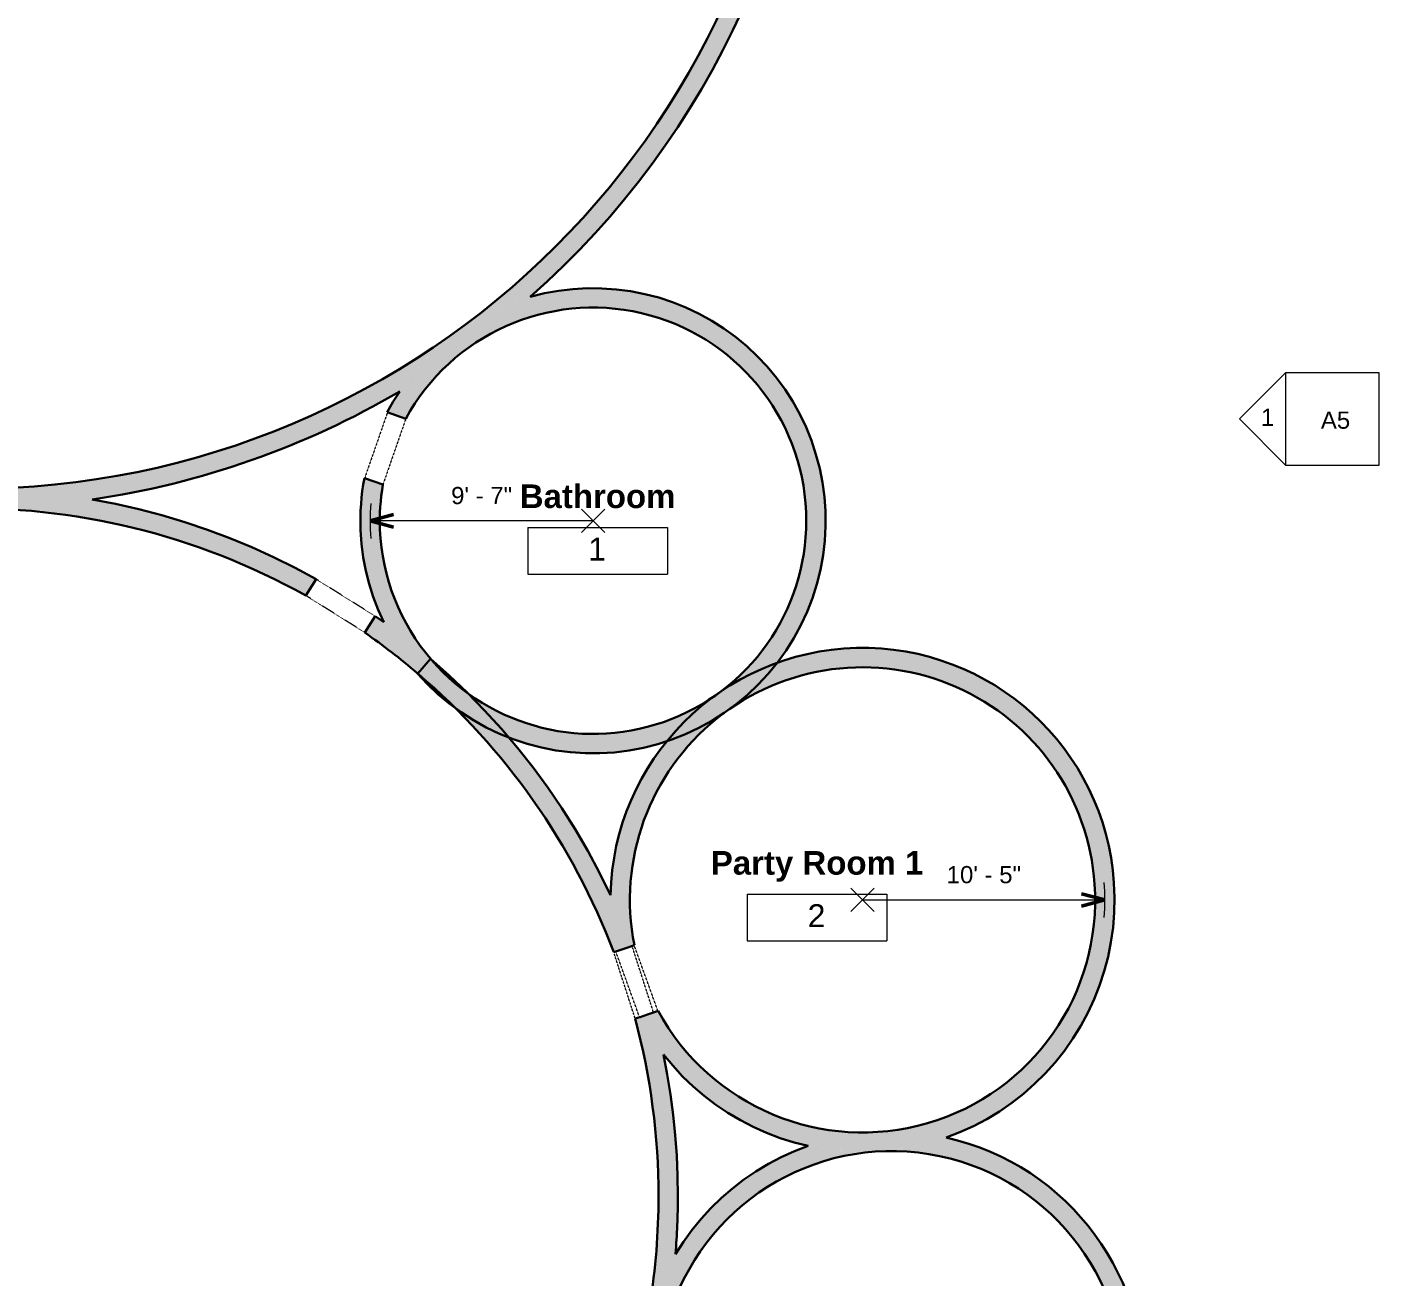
# Model space of a CAD drawing. Header units: inches. Extents: x -870 to 733, y -1250 to 961.
# Drawn here: x 35 to 733, y -441 to 204 of the extents above; entities that cross this region are included whole.
import ezdxf

# ---------------------------------------------------------------- set-up
doc = ezdxf.new("R2010")
doc.units = ezdxf.units.IN
doc.header["$MEASUREMENT"] = 0
doc.linetypes.add('Overhead', pattern=[0.15625, 0.09375, -0.0625])
for name, color, linetype, lineweight in [('A-ANNO-DIMS', 211, 'Continuous', 9), ('A-ANNO-DIMS-96', 211, 'Continuous', 9), ('A-AREA-IDEN', 2, 'Continuous', 9), ('A-GENM', 13, 'Continuous', 9), ('A-WALL', 113, 'Continuous', 13), ('A-WALL-PATT', 111, 'Continuous', 13), ('G-ANNO-SYMB', 111, 'Continuous', 9)]:
    doc.layers.add(name, color=color, linetype=linetype, lineweight=lineweight)
doc.styles.add('Arial', font='arial.ttf', dxfattribs={"height": 8.851796})
doc.styles.add('Arial_1', font='arial.ttf', dxfattribs={"height": 11.802395})
doc.styles.add('Arial_B', font='arialbd.ttf', dxfattribs={"height": 12.177074})
doc.dimstyles.new('Arrow_-_3_32__Arial', dxfattribs={"dimscale": 12, "dimtxt": 9, "dimasz": 1, "dimexe": 0.75, "dimexo": 0, "dimgap": 0.5, "dimtad": 1, "dimjust": 3, "dimdec": 5, "dimrnd": 0.03125, "dimzin": 1, "dimdsep": 46, "dimlunit": 4, "dimtxsty": 'Arial', "dimblk1": 'OPEN30', "dimblk2": 'OPEN30', "dimsah": 1, "dimcen": 0.09, "dimazin": 0, "dimtfac": 1, "dimtdec": 4, "dimtix": 1, "dimtmove": 0, "dimatfit": 2, "dimfxl": 1, "dimtvp": 1, "dimtfill": 1, "dimfrac": 2, "dimtolj": 1, "dimtzin": 0, "dimarcsym": 2})

# ---------------------------------------------------------------- blocks, each defined once
blk = doc.blocks.new('Opening-Cased - 36_ x 84_-254266-Level 1')
at = {"layer": 'A-GENM', "linetype": 'Overhead'}
for p, q in [((-18.32, 5), (17.68, 5)), ((-18.32, -5), (17.68, -5))]:
    blk.add_line(p, q, dxfattribs=at)
blk = doc.blocks.new('Elevation - Detail Number-164347-Level 1')
at = {"layer": 'G-ANNO-SYMB'}
for p, q in [((-0.25, -0.25), (-0.25, 0.25)), ((-0.25, 0.25), (0.25, 0.25)), ((0.25, 0.25), (0.25, -0.25)), ((0.25, -0.25), (-0.25, -0.25))]:
    blk.add_line(p, q, dxfattribs=at)
blk = doc.blocks.new('Elevation - Detail Number-164074-Level 1')
at = {"layer": 'G-ANNO-SYMB'}
for p, q in [((0, 0.25), (-0.25, 0)), ((0.25, 0), (0, 0.25)), ((-0.25, 0), (0.25, 0))]:
    blk.add_line(p, q, dxfattribs=at)
blk = doc.blocks.new('Room Tag - Room Tag-60376-Level 1')
at = {"layer": 'A-AREA-IDEN'}
for p, q in [((-0.375, -0.0625), (-0.375, -0.3125)), ((-0.375, -0.0625), (0.375, -0.0625)), ((0.375, -0.0625), (0.375, -0.3125)), ((-0.375, -0.3125), (0.375, -0.3125))]:
    blk.add_line(p, q, dxfattribs=at)
blk = doc.blocks.new('DIMBLOCK2-Level 1')
at = {"layer": 'A-ANNO-DIMS-96', "lineweight": 50}
for q in [(224.16, -47.36), (224.17, -53.79)]:
    blk.add_line((212.16, -50.59), q, dxfattribs=at)
at = {"layer": 'A-ANNO-DIMS-96'}
for p, q in [((321.16, -44.51), (333.17, -56.5)), ((321.17, -56.51), (333.16, -44.5)), ((327.16, -50.5), (212.16, -50.59))]:
    blk.add_line(p, q, dxfattribs=at)
blk.add_arc((327.16, -50.5), 115, 175.55645, 184.52449, dxfattribs=at)
at = {"layer": 'A-ANNO-DIMS-96', "color": 0, "insert": (253.94, -33.07), "char_height": 8.852, "width": 37.7169, "attachment_point": 1, "rotation": 0.04047, "line_spacing_factor": 0.938532, "style": 'Arial', "bg_fill": 3, "box_fill_scale": 1.25, "bg_fill_color": 0, "bg_fill_transparency": 0}
blk.add_mtext('9\' - 7"', dxfattribs=at)
blk = doc.blocks.new('_Open30')
at = {"color": 0, "linetype": 'ByBlock', "lineweight": -2}
for p, q in [((-1, 0.268), (0, 0)), ((0, 0), (-1, -0.268)), ((0, 0), (-1, 0))]:
    blk.add_line(p, q, dxfattribs=at)
blk = doc.blocks.new('DIMBLOCK3-Level 1')
at = {"layer": 'A-ANNO-DIMS-96'}
for p, q in [((472.19, -240.11), (460.18, -252.1)), ((472.18, -252.11), (460.19, -240.1)), ((466.18, -246.1), (591.18, -246.15))]:
    blk.add_line(p, q, dxfattribs=at)
at = {"layer": 'A-ANNO-DIMS-96', "lineweight": 50}
for q in [(579.19, -242.93), (579.18, -249.36)]:
    blk.add_line((591.18, -246.15), q, dxfattribs=at)
at = {"layer": 'A-ANNO-DIMS-96'}
blk.add_arc((466.18, -246.1), 125, 355.85198, 4.10257, dxfattribs=at)
at = {"layer": 'A-ANNO-DIMS-96', "color": 0, "insert": (509.58, -228.64), "char_height": 8.852, "width": 45.8585, "attachment_point": 1, "rotation": 359.97727, "line_spacing_factor": 0.938532, "style": 'Arial', "bg_fill": 3, "box_fill_scale": 1.25, "bg_fill_color": 0, "bg_fill_transparency": 0}
blk.add_mtext('10\' - 5"', dxfattribs=at)

msp = doc.modelspace()

# ---------------------------------------------------------------- hatches: boundary and pattern name
at = {"layer": 'A-WALL-PATT'}
for points in [[(68.795737, -39.49998), (82.716368, -37.24643), (96.557039, -34.544896), (110.303337, -31.398193), (123.940948, -27.809598), (137.45567, -23.782846), (150.833431, -19.322132), (164.060299, -14.432099), (177.122501, -9.117842), (191.045031, -2.881998), (202.698684, 2.760778), (215.186031, 9.312771), (227.455474, 16.264263), (231.954295, 22.536427), (236.847045, 28.506387), (242.113482, 34.149443), (247.731814, 39.442247), (253.678797, 44.3629), (259.929826, 48.891043), (266.459036, 53.007941), (273.239414, 56.69656), (280.242905, 59.94164), (287.440534, 62.729753), (294.80252, 65.049363), (305.349081, 74.650664), (315.576708, 84.591012), (325.474509, 94.859821), (335.031941, 105.446153), (344.238822, 116.33873), (353.085346, 127.525951), (361.56209, 138.995899), (369.703507, 150.804021), (377.370525, 162.734819), (384.685377, 174.978505), (391.596789, 187.454373), (398.097401, 200.149134), (404.180286, 213.049266), (409.838967, 226.141028), (415.067415, 239.410475), (419.860061, 252.843474), (424.211801, 266.425714), (428.117999, 280.14273), (431.574494, 293.97991), (434.577605, 307.922515), (437.124132, 321.955693), (439.211364, 336.064498), (440.837076, 350.2339), (441.999538, 364.448807), (442.69751, 378.694078), (442.930251, 392.954539), (432.930251, 392.954539), (432.681319, 378.376285), (431.934815, 363.81503), (430.691609, 349.28775), (428.95315, 334.811383), (426.721465, 320.402809), (423.999157, 306.078826), (420.789399, 291.856137), (417.095933, 277.751324), (412.923067, 263.780833), (408.275666, 249.960953), (403.159148, 236.307797), (397.579479, 222.837284), (391.543164, 209.56512), (385.057242, 196.50678), (378.129275, 183.677489), (370.76734, 171.092206), (362.980022, 158.765604), (354.7764, 146.712056), (346.166039, 134.945616), (337.158978, 123.480003), (327.765719, 112.328585), (317.997215, 101.504365), (307.864854, 91.019962), (297.380451, 80.887601), (286.556231, 71.119097), (275.404813, 61.725838), (263.939199, 52.718777), (252.172759, 44.108416), (240.119212, 35.904794), (227.79261, 28.117476), (215.207327, 20.755541), (202.378036, 13.827574), (189.319696, 7.341652), (176.047532, 1.305337), (162.577019, -4.274332), (148.923863, -9.39085), (135.103982, -14.038251), (121.133491, -18.211117), (107.028679, -21.904583), (92.805989, -25.114341), (78.482007, -27.836649), (64.073433, -30.068334), (49.597066, -31.806793), (35.069786, -33.049999), (20.50853, -33.796503), (5.930277, -34.045435), (18.563853, -34.26414), (31.182288, -34.919995), (43.770462, -36.012213), (56.313289, -37.539484)], [(330.694696, -170.452533), (338.273467, -169.989174), (345.807763, -169.047441), (353.267418, -167.631105), (360.622568, -165.745834), (367.843764, -163.399179), (374.902097, -160.600533), (381.769305, -157.361102), (388.417897, -153.693855), (394.821253, -149.613474), (400.953736, -145.136296), (406.790794, -140.280246), (412.309058, -135.064766), (417.486434, -129.510736), (422.463862, -123.415723), (426.737058, -117.47724), (430.77327, -111.045952), (434.39467, -104.372278), (437.58676, -97.482936), (440.336759, -90.405508), (442.633658, -83.168332), (444.46826, -75.80038), (445.833221, -68.331153), (446.723076, -60.790555), (447.134261, -53.208774), (447.065131, -45.616166), (437.073432, -46.023524), (437.127429, -53.369145), (436.691037, -60.70199), (435.766203, -67.989358), (434.357051, -75.19875), (432.469865, -82.298017), (430.113061, -89.255497), (427.29715, -96.040163), (424.034689, -102.621758), (420.340228, -108.970932), (416.230242, -115.05937), (411.72306, -120.859918), (406.838783, -126.346711), (401.599192, -131.495277), (396.027654, -136.282658), (390.149015, -140.687504), (383.989493, -144.690169), (377.576555, -148.272805), (370.938801, -151.419434), (364.105833, -154.116024), (357.108122, -156.350549), (349.976876, -158.113043), (342.743898, -159.395647), (335.441442, -160.19264), (328.102076, -160.50047), (320.75853, -160.317762), (313.443553, -159.645332), (306.189767, -158.486178), (299.02952, -156.84547), (291.994745, -154.730524), (285.116814, -152.150773), (278.4264, -149.117721), (271.953338, -145.644894), (265.726497, -141.747779), (259.773645, -137.443757), (254.12133, -132.752021), (248.794759, -127.693494), (243.817685, -122.290736), (236.240681, -128.816761), (236.493175, -129.108934), (241.645491, -134.685569), (247.140524, -139.92552), (252.955946, -144.807461), (259.068473, -149.311846), (265.453633, -153.420641), (272.085862, -157.117397), (278.938608, -160.387312), (285.984434, -163.217296), (293.195131, -165.596018), (300.541831, -167.513954), (307.995119, -168.963426), (315.525155, -169.93863), (323.101792, -170.435662)], [(236.240681, -128.816761), (243.817685, -122.290736), (239.196842, -116.547248), (234.971053, -110.507169), (231.159297, -104.197623), (227.778691, -97.646947), (224.844417, -90.884559), (222.369654, -83.940828), (220.365514, -76.846938), (218.840999, -69.634747), (217.802954, -62.336643), (217.256042, -54.985403), (207.264343, -55.392761), (207.75652, -62.407311), (208.658717, -69.380989), (209.967835, -76.28985), (211.679379, -83.11017), (213.787472, -89.818529), (216.284875, -96.391894), (219.163215, -102.808053), (222.027943, -108.351263), (225.176939, -113.738069), (228.601687, -118.953906), (232.292928, -123.984671)], [(347.309764, -269.874827), (348.478029, -269.45315), (347.224024, -261.86456), (346.458742, -254.211223), (346.185327, -246.52458), (346.404903, -238.836211), (347.116568, -231.177702), (348.317397, -223.580516), (350.002458, -216.075864), (352.164827, -208.694578), (354.795622, -201.466982), (357.884033, -194.422768), (361.417374, -187.590877), (365.381127, -180.999376), (369.75901, -174.675345), (374.533035, -168.644764), (379.683591, -162.932409), (385.189517, -157.561747), (391.028194, -152.554843), (397.175634, -147.932268), (403.606582, -143.71301), (410.294618, -139.914405), (417.212266, -136.552058), (424.331106, -133.639783), (431.621891, -131.189543), (439.05467, -129.211406), (446.598906, -127.713498), (454.223606, -126.701973), (461.897445, -126.180987), (469.588896, -126.152679), (477.266362, -126.617166), (484.898301, -127.57254), (492.453358, -129.014877), (499.900496, -130.938249), (507.20912, -133.334757), (514.349204, -136.194553), (521.291413, -139.50589), (528.007229, -143.255163), (534.46906, -147.42697), (540.650359, -152.004171), (546.525732, -156.967961), (552.071041, -162.29795), (557.263505, -167.972238), (562.08179, -173.967516), (566.506104, -180.259151), (570.518268, -186.821298), (574.101801, -193.626995), (577.241979, -200.648285), (579.925903, -207.856321), (582.142546, -215.22149), (583.882801, -222.713536), (585.139518, -230.301677), (585.907536, -237.95474), (595.884448, -237.275603), (595.10336, -229.372637), (593.841176, -221.532109), (592.102606, -213.78328), (589.894139, -206.155065), (587.224016, -198.675933), (584.102202, -191.373792), (580.540345, -184.275894), (576.551738, -177.408726), (572.151266, -170.797914), (567.355351, -164.468129), (562.181889, -158.442993), (556.650187, -152.744988), (550.780888, -147.39538), (544.595894, -142.414132), (538.118287, -137.819832), (531.37224, -133.629625), (524.382927, -129.859149), (517.176431, -126.522474), (509.779646, -123.632052), (502.220173, -121.198668), (494.526224, -119.231405), (486.72651, -117.737603), (478.385441, -116.691639), (470.926501, -116.190893), (462.985169, -116.143757), (455.055776, -116.581604), (447.167914, -117.502802), (439.351017, -118.903912), (431.634257, -120.779704), (424.046431, -123.123181), (416.615856, -125.925595), (409.370259, -129.17649), (402.336681, -132.863733), (395.541369, -136.973564), (389.009681, -141.490647), (382.765993, -146.398125), (376.833604, -151.677684), (371.234653, -157.309622), (365.990033, -163.272922), (361.119317, -169.54533), (356.640681, -176.10344), (352.570838, -182.922777), (348.924976, -189.977894), (345.7167, -197.242462), (342.957983, -204.689371), (340.65912, -212.290832), (338.82869, -220.018478), (337.473523, -227.84347), (336.598677, -235.736608), (336.207416, -243.668436), (340.134916, -252.30669), (343.836533, -261.044122)], [(466.184688, -376.10438), (474.070177, -375.864997), (481.926626, -375.147739), (489.725102, -373.955248), (497.436884, -372.291916), (505.033572, -370.163869), (512.487189, -367.578943), (519.770286, -364.546659), (526.856041, -361.078183), (534.307019, -356.803469), (540.331968, -352.885308), (546.672512, -348.191082), (552.71664, -343.120898), (558.442093, -337.693427), (563.827786, -331.928658), (568.853885, -325.84782), (573.50188, -319.473309), (577.754653, -312.828599), (581.596544, -305.938161), (585.013402, -298.827371), (587.992645, -291.522417), (590.523302, -284.0502), (592.596051, -276.438238), (594.203261, -268.714564), (595.339011, -260.907624), (595.999119, -253.046166), (596.181155, -245.159144), (595.884448, -237.275603), (585.907536, -237.95474), (586.183906, -245.698749), (585.959895, -253.444448), (585.236438, -261.159541), (584.016551, -268.811856), (582.30532, -276.369484), (580.109881, -283.80091), (577.43939, -291.075147), (574.304981, -298.161862), (570.719725, -305.031504), (566.698571, -311.655428), (562.258288, -318.006014), (557.417391, -324.056779), (552.196065, -329.782493), (546.616083, -335.159281), (540.700712, -340.164722), (534.307019, -344.886104), (527.963767, -348.97971), (521.195303, -352.752501), (514.197452, -356.080583), (506.999395, -358.95008), (499.631144, -361.349025), (492.123427, -363.267416), (484.507548, -364.697252), (476.815264, -365.632573), (469.078653, -366.069477), (461.329973, -366.006143), (453.601536, -365.442835), (445.92557, -364.381902), (438.33408, -362.827767), (430.858723, -360.786912), (423.530671, -358.267846), (416.380479, -355.281074), (409.437964, -351.83905), (402.732075, -347.956126), (396.290774, -343.648495), (390.140921, -338.934117), (384.308159, -333.832653), (378.816811, -328.365373), (373.689775, -322.555076), (368.94843, -316.425991), (364.612546, -310.003673), (360.700204, -303.314904), (358.379352, -304.152601), (358.409446, -304.264448), (361.12641, -315.017418), (363.515416, -325.847972), (368.541524, -331.928802), (373.927225, -337.693563), (379.652686, -343.121025), (385.696822, -348.191201), (392.037372, -352.885417), (398.650988, -357.186388), (405.513312, -361.078272), (412.599072, -364.546738), (419.882173, -367.579012), (427.335795, -370.163926), (434.932486, -372.291962), (442.64427, -373.955283), (450.442747, -375.147762), (458.299197, -375.865008)], [(610.692782, -507.187583), (611.14871, -499.392344), (611.135799, -491.583793), (610.654095, -483.790104), (609.705337, -476.039395), (608.292947, -468.35963), (606.422022, -460.778517), (604.099311, -453.323409), (601.333195, -446.021201), (598.133653, -438.898241), (594.512229, -431.980227), (590.228598, -424.923639), (586.057474, -418.858045), (581.254646, -412.701221), (576.090835, -406.84386), (570.58467, -401.307094), (564.756018, -396.110899), (558.625907, -391.274023), (552.216454, -386.813917), (545.550784, -382.746672), (538.652947, -379.086963), (531.547829, -375.847993), (524.261064, -373.041449), (516.818943, -370.677456), (509.248315, -368.764544), (501.605878, -371.185684), (493.828737, -373.131154), (485.946469, -374.593556), (477.989049, -375.567328), (469.986738, -376.048767), (461.969968, -376.036043), (453.969225, -375.529203), (446.014936, -374.530176), (438.13735, -373.04276), (430.724784, -375.902489), (423.500754, -379.209691), (416.492244, -382.952015), (409.725433, -387.115481), (403.225594, -391.684538), (397.017006, -396.64212), (391.122859, -401.969711), (385.565168, -407.64741), (380.364692, -413.65401), (375.540857, -419.967076), (371.111679, -426.563027), (367.093703, -433.417227), (363.501936, -440.504074), (360.349794, -447.797098), (357.64905, -455.269057), (361.510329, -456.088306), (367.557313, -457.165985), (370.278162, -449.919656), (373.460514, -442.863812), (377.091128, -436.027809), (381.154901, -429.440089), (385.634923, -423.12806), (390.512555, -417.117985), (395.767504, -411.434868), (401.377905, -406.102356), (407.320417, -401.142633), (413.570315, -396.576335), (420.101596, -392.422461), (426.887086, -388.698294), (433.898554, -385.419327), (441.106827, -382.599204), (448.481916, -380.249657), (455.993135, -378.380463), (463.609234, -376.999397), (471.298525, -376.112207), (479.029016, -375.722583), (486.768544, -375.832146), (494.484908, -376.440441), (502.146004, -377.544936), (509.719957, -379.141037), (517.175255, -381.222103), (524.480879, -383.779475), (532.192411, -387.097043), (538.522275, -390.278639), (545.199626, -394.193391), (551.610706, -398.530481), (557.728842, -403.271864), (563.528578, -408.397814), (568.985784, -413.887004), (574.077755, -419.716595), (578.783305, -425.862333), (583.082857, -432.298648), (586.958523, -438.998762), (590.394176, -445.934797), (593.375523, -453.077896), (595.89016, -460.398341), (597.927624, -467.865672), (599.479438, -475.448823), (600.539146, -483.116242), (601.102339, -490.836029), (601.166673, -498.576066), (600.731882, -506.304148)]]:
    msp.add_hatch(color=256, dxfattribs=at).paths.add_polyline_path(points, flags=0)
h = msp.add_hatch(color=256, dxfattribs=at)
h.paths.add_polyline_path([(207.264343, -55.392761), (217.256042, -54.985403), (217.172627, -49.186965), (217.394907, -43.39219), (217.922264, -37.617181), (218.753232, -31.877989), (209.189467, -28.553711), (208.143103, -35.212285), (207.472249, -41.919106), (207.179021, -48.653013)], flags=0)
h.paths.add_polyline_path([(437.073432, -46.023524), (447.065131, -45.616166), (446.509544, -37.9818), (445.468354, -30.398387), (443.945797, -22.896783), (441.94807, -15.507513), (439.4833, -8.260642), (436.561516, -1.185657), (433.194608, 5.688654), (429.396274, 12.334321), (425.18197, 18.724303), (420.568842, 24.8326), (415.575663, 30.634357), (410.222748, 36.105968), (404.531877, 41.22517), (398.526207, 45.971132), (392.230174, 50.324545), (385.669396, 54.267693), (378.870568, 57.784534), (371.861354, 60.860757), (364.670274, 63.483846), (357.326587, 65.643127), (349.860175, 67.329815), (342.301417, 68.537046), (334.681069, 69.259908), (327.030138, 69.495461), (319.379755, 69.242745), (311.761048, 68.50279), (304.205017, 67.278605), (296.742407, 65.575172), (289.403583, 63.399422), (282.218405, 60.760208), (275.21611, 57.668269), (268.425188, 54.136185), (261.873272, 50.178329), (255.587021, 45.810803), (249.592013, 41.05138), (243.912641, 35.919425), (238.572014, 30.435819), (233.591862, 24.622875), (228.992449, 18.504245), (224.79249, 12.104826), (221.009074, 5.450654), (230.57284, 2.126377), (234.29647, 8.44878), (238.433312, 14.508875), (242.964959, 20.279697), (247.871248, 25.735569), (253.130348, 30.852216), (258.71886, 35.606871), (264.611917, 39.978379), (270.7833, 43.947289), (277.205548, 47.495942), (283.850087, 50.608548), (290.687351, 53.271258), (297.68692, 55.472224), (304.817648, 57.201653), (312.047808, 58.451851), (319.34523, 59.217254), (326.677444, 59.494457), (334.011827, 59.282227), (341.315744, 58.581507), (348.556697, 57.395416), (355.702467, 55.729232), (362.721261, 53.590366), (369.581848, 50.988338), (376.253703, 47.934723), (382.707139, 44.443109), (388.913443, 40.529032), (394.845, 36.209907), (400.475418, 31.504951), (405.779644, 26.4351), (410.734078, 21.02291), (415.316676, 15.292465), (419.507046, 9.269259), (423.286546, 2.980094), (426.638357, -3.547047), (429.547566, -10.283122), (432.00123, -17.19816), (433.988429, -24.261392), (435.500323, -31.441391), (436.530185, -38.70621)], flags=0)
h = msp.add_hatch(color=256, dxfattribs=at)
h.paths.add_polyline_path([(-325.4928, -271.83009), (-324.801935, -270.044646), (-333.933526, -265.937976), (-334.828661, -268.24656)], flags=0)
h.paths.add_polyline_path([(-310.036421, -237.212046), (-303.99018, -225.91453), (-297.540161, -214.842576), (-290.694767, -204.010609), (-283.462917, -193.432743), (-275.854033, -183.122758), (-267.878028, -173.094086), (-259.545294, -163.359794), (-250.866686, -153.932563), (-241.853512, -144.824677), (-232.517514, -136.048), (-222.870856, -127.613967), (-212.926106, -119.533568), (-218.691133, -111.347291), (-228.992327, -119.695529), (-238.98351, -128.412405), (-248.651497, -137.486417), (-257.983531, -146.905589), (-266.967297, -156.657493), (-275.590938, -166.72926), (-283.843076, -177.107597), (-291.71282, -187.778811), (-299.189786, -198.728818), (-306.264106, -209.943168), (-312.926445, -221.407064), (-319.168011, -233.105377), (-318.488372, -233.411025)], flags=0)
h.paths.add_polyline_path([(236.492847, -129.108587), (236.240478, -128.816508), (232.292725, -123.984394), (228.601485, -118.953607), (225.176737, -113.737749), (222.027742, -108.350923), (219.163014, -102.807692), (214.782531, -99.703262), (209.465302, -108.187232), (218.696868, -114.870528), (227.709146, -121.84671)], flags=0)
h.paths.add_polyline_path([(-183.492376, -98.805434), (-172.267438, -92.0103), (-160.79905, -85.634632), (-149.102879, -79.68714), (-136.751923, -73.990487), (-125.091395, -69.10859), (-112.808886, -64.491984), (-100.364158, -60.33244), (-87.774212, -56.635638), (-75.056249, -53.406631), (-62.227643, -50.649829), (-49.305922, -48.368999), (-36.308737, -46.567257), (-23.253847, -45.247064), (-10.159086, -44.410224), (2.957657, -44.057881), (16.07846, -44.190515), (29.185399, -44.807945), (42.260568, -45.909328), (55.286102, -47.493159), (68.244208, -49.557275), (81.117181, -52.098855), (93.887436, -55.114427), (106.537525, -58.599871), (119.050166, -62.550426), (131.408265, -66.960695), (143.594938, -71.824651), (155.593536, -77.135651), (167.387667, -82.886438), (178.961218, -89.069156), (184.278447, -80.585185), (173.433612, -74.74984), (162.398094, -69.283669), (151.184455, -64.192894), (139.805461, -59.483312), (128.274064, -55.160283), (116.603393, -51.228728), (104.806733, -47.693124), (92.897514, -44.557494), (80.889291, -41.82541), (68.795962, -39.500022), (56.313412, -37.539501), (43.770481, -36.012213), (31.012812, -34.911185), (18.563661, -34.264136), (5.92998, -34.045443), (-6.703531, -34.264153), (-19.321901, -34.920008), (-31.910011, -36.012224), (-44.452773, -37.53949), (-56.935157, -39.499977), (-68.618723, -41.739618), (-80.830345, -44.516841), (-91.735903, -47.354779), (-103.144986, -50.724337), (-114.438201, -54.463906), (-125.603553, -58.569515), (-136.751923, -63.091255), (-147.503369, -67.86102), (-158.214571, -73.037047), (-168.751406, -78.559383), (-179.102682, -84.422162), (-189.257404, -90.619156)], flags=0)
h = msp.add_hatch(color=256, dxfattribs=at)
h.paths.add_polyline_path([(370.930277, -399.045435), (370.716899, -387.097043), (370.32309, -378.000773), (369.56458, -367.500328), (368.50355, -357.026127), (367.140881, -346.586884), (365.477709, -336.191282), (363.515452, -325.84816), (361.126428, -315.017494), (358.409437, -304.264414), (355.213805, -305.295184), (351.398166, -306.672414), (351.350811, -306.541216), (348.880361, -307.338074), (352.063891, -320.200514), (354.76519, -333.172801), (356.980494, -346.236861), (358.706717, -359.374494), (359.941454, -372.567395), (360.682985, -385.797186), (360.930277, -399.045435), (366.542283, -399.045435)], flags=0)
h.paths.add_polyline_path([(337.829029, -273.076316), (343.573613, -271.223366), (347.309764, -269.874827), (343.836567, -261.044203), (340.134986, -252.306851), (336.207524, -243.668677), (330.524591, -232.121704), (324.438239, -220.782487), (317.955927, -209.664882), (310.620705, -198.100663), (303.83614, -188.149496), (296.216218, -177.778464), (288.235421, -167.682504), (279.90367, -157.874168), (271.231324, -148.36565), (262.229162, -139.168769), (252.908378, -130.29496), (243.280557, -121.755253), (236.777809, -129.352244), (246.262405, -137.768822), (255.44036, -146.518765), (264.299962, -155.590909), (272.829908, -164.973678), (281.019315, -174.655102), (288.857733, -184.622827), (296.335162, -194.864135), (303.442061, -205.365961), (310.620705, -216.896842), (316.508482, -227.097248), (322.451332, -238.298983), (327.990331, -249.705816), (333.118411, -261.303193)], flags=0)
h = msp.add_hatch(color=256, dxfattribs=at)
h.paths.add_polyline_path([(12.374408, -763.988544), (25.817982, -763.503223), (39.234542, -762.522843), (52.605863, -761.048735), (65.913783, -759.082904), (79.140225, -756.628018), (92.267222, -753.687412), (105.276945, -750.265081), (102.079898, -740.776689), (89.525084, -744.062693), (76.858554, -746.887611), (64.097234, -749.247669), (51.258179, -751.139714), (38.358547, -752.561216), (25.415578, -753.510275), (12.446568, -753.985624), (-0.53115, -753.986627), (-13.500233, -753.513283), (-26.443348, -752.566224), (-39.3432, -751.146716), (-52.182547, -749.256656), (-64.944232, -746.89857), (-77.611199, -744.07561), (-80.954716, -753.553542), (-67.83228, -756.514434), (-54.609648, -758.98976), (-41.304783, -760.976159), (-27.935756, -762.470932), (-14.520728, -763.472048), (-1.07792, -763.978148)], flags=0)
h.paths.add_polyline_path([(139.39242, -738.770112), (151.388505, -733.809388), (163.2006, -728.425224), (174.813766, -722.624431), (186.213314, -716.414348), (197.384823, -709.802827), (208.314164, -702.798233), (218.987511, -695.409426), (229.391365, -687.645751), (239.512565, -679.517028), (249.33831, -671.033541), (251.912735, -665.066723), (254.782123, -659.236011), (257.939304, -653.555976), (261.376387, -648.040812), (260.081672, -646.90037), (251.205427, -655.687405), (242.025569, -664.156757), (232.553461, -672.297942), (222.800828, -680.100882), (212.779742, -687.555918), (202.502609, -694.653822), (191.982148, -701.385808), (181.231384, -707.743543), (170.263624, -713.719156), (159.092445, -719.305252), (147.731674, -724.494915), (136.195374, -729.281721)], flags=0)
h.paths.add_polyline_path([(-148.853696, -729.600909), (-145.510178, -720.122977), (-156.197989, -714.860927), (-166.703225, -709.243233), (-177.014057, -703.27622), (-187.118872, -696.966609), (-197.006291, -690.321505), (-206.665181, -683.348391), (-216.084665, -676.05512), (-225.254134, -668.449904), (-234.163264, -660.541308), (-241.300182, -667.563776), (-232.022791, -675.818513), (-222.469965, -683.75288), (-212.652761, -691.357692), (-202.582542, -698.624146), (-192.270965, -705.543832), (-181.729967, -712.10874), (-170.971747, -718.31127), (-160.00876, -724.144244)], flags=0)
h.paths.add_polyline_path([(-266.549442, -641.903011), (-259.412524, -634.880543), (-267.984963, -624.867137), (-276.179745, -614.542384), (-283.985573, -603.920518), (-291.391684, -593.016183), (-298.387867, -581.844414), (-304.964477, -570.420614), (-313.966846, -574.80331), (-308.137746, -585.019296), (-301.982508, -595.042161), (-295.507525, -604.861497), (-288.71952, -614.467108), (-281.625541, -623.849018), (-274.232957, -632.997486)], flags=0)
h.paths.add_polyline_path([(291.390514, -626.504119), (291.810513, -625.97602), (285.69311, -620.537238), (290.637846, -616.533118), (295.772577, -612.775735), (301.085003, -609.274088), (306.562397, -606.036566), (312.930973, -596.467756), (318.995092, -586.703159), (324.748741, -576.75246), (330.186214, -566.625527), (335.302118, -556.332403), (340.09138, -545.883295), (344.549251, -535.288566), (348.671308, -524.558723), (352.453385, -513.704632), (355.796077, -503.059484), (358.811829, -492.317138), (354.614426, -491.426573), (351.294259, -490.834861), (351.313617, -490.726239), (349.017332, -490.239035), (345.365598, -503.010156), (341.238649, -515.635725), (336.642264, -528.098066), (331.39879, -540.783061), (326.067574, -552.463527), (320.104074, -564.332535), (313.700726, -575.970139), (306.866495, -587.360046), (299.61095, -598.48631), (291.944247, -609.333354), (283.877121, -619.885992)], flags=0)
h.paths.add_polyline_path([(-329.724813, -542.435325), (-320.722444, -538.052629), (-324.867891, -527.876998), (-328.696444, -517.577951), (-332.204434, -507.165353), (-335.388502, -496.64918), (-338.245596, -486.039505), (-348.064757, -487.997758), (-347.912724, -488.600617), (-341.026685, -486.727531), (-341.814756, -491.375869), (-343.055044, -495.924472), (-344.735585, -500.329456), (-341.468511, -511.023476), (-337.875392, -521.612402), (-333.959601, -532.086295), (-330.400913, -540.783061)], flags=0)
h.paths.add_polyline_path([(357.64905, -455.269057), (360.104867, -448.419643), (362.940061, -441.718361), (366.145752, -435.186206), (369.711897, -428.843642), (370.388607, -418.923201), (370.794835, -408.988007), (370.930277, -399.045435), (360.930277, -399.045435), (360.752275, -410.285981), (360.218447, -421.515256), (359.329328, -432.721997), (358.085811, -443.894966), (356.489141, -455.022958)], flags=0)
h.paths.add_polyline_path([(-350.621718, -451.798763), (-345.286486, -450.734748), (-346.87019, -438.502122), (-348.027971, -426.22186), (-348.758432, -413.90879), (-349.060691, -401.577776), (-359.063705, -401.141443), (-358.948803, -408.439958), (-358.687967, -415.734716), (-358.088506, -425.791004), (-357.211752, -435.826772), (-356.058371, -445.834522), (-353.214476, -448.702181)], flags=0)
h.paths.add_polyline_path([(-347.491855, -365.611976), (-346.158566, -353.675328), (-344.422239, -341.790615), (-342.284862, -329.971441), (-339.748883, -318.231337), (-336.817203, -306.583741), (-333.493179, -295.041986), (-329.780616, -283.619285), (-325.683764, -272.328712), (-329.640047, -278.013451), (-333.93424, -283.447451), (-338.550491, -288.610655), (-343.471761, -293.484005), (-346.686797, -304.778796), (-349.536818, -316.171168), (-352.018875, -327.649327), (-354.130399, -339.201392), (-355.869228, -350.815618), (-356.748331, -357.94523), (-357.486949, -365.090762), (-350.532551, -365.373202), (-350.536854, -365.479153)], flags=0)

# ---------------------------------------------------------------- linework, layer by layer
at = {"layer": 'A-WALL', "lineweight": 30}
for p, q in [((221.009074, 5.450654), (230.57284, 2.126377)), ((218.753232, -31.877989), (209.189467, -28.553711)), ((178.961218, -89.069156), (184.278447, -80.585185)), ((214.782531, -99.703262), (209.465302, -108.187232)), ((243.280557, -121.755253), (236.777809, -129.352244)), ((337.829029, -273.076316), (343.573613, -271.223366)), ((343.573613, -271.223366), (348.478029, -269.45315)), ((351.350811, -306.541216), (348.880361, -307.338074)), ((351.398166, -306.672414), (351.350811, -306.541216)), ((355.213805, -305.295184), (351.398166, -306.672414)), ((358.409437, -304.264414), (355.213805, -305.295184)), ((360.700204, -303.314904), (358.379352, -304.152601))]:
    msp.add_line(p, q, dxfattribs=at)
at = {"layer": 'A-WALL', "lineweight": 30, "flags": 128}
for points in [[(447.065131, -45.616166), (446.529697, -38.175375), (445.532952, -30.782252), (444.07875, -23.465353), (442.172713, -16.252961), (439.822208, -9.172947), (437.036321, -2.252674), (433.825818, 4.481115), (430.203109, 11.002398), (426.182194, 17.285972), (421.778615, 23.307556), (417.009389, 29.043878), (411.892948, 34.47277), (406.449066, 39.573254), (400.698782, 44.325617), (394.664318, 48.711496), (388.368995, 52.71394), (381.837142, 56.317482), (375.094002, 59.508197), (368.165634, 62.273754), (361.078813, 64.603466), (353.860927, 66.488329), (346.53987, 67.921058), (339.143933, 68.896118), (331.7017, 69.409739), (324.241931, 69.459936), (316.793455, 69.046515), (309.385057, 68.171073), (302.045367, 66.836992), (294.802988, 65.049465)], [(227.455698, 16.264528), (224.090597, 10.942437), (221.009074, 5.450654)], [(184.278447, -80.585185), (173.43349, -74.749777), (162.397962, -69.283606), (151.184326, -64.192838), (139.805367, -59.483275), (128.274027, -55.160269), (116.603421, -51.228737), (104.806822, -47.693149), (92.897646, -44.557527), (80.889436, -41.82544), (68.795962, -39.500022)], [(236.493175, -129.108934), (241.645416, -134.685492), (247.140446, -139.92545), (252.955865, -144.807397), (259.06839, -149.311789), (265.453549, -153.420591), (272.085777, -157.117353), (278.938523, -160.387275), (285.984349, -163.217265), (293.195047, -165.595993), (300.541747, -167.513935), (307.995037, -168.963413), (315.525075, -169.938622), (323.101715, -170.43566), (330.694621, -170.452535), (338.273395, -169.989181), (345.807694, -169.047452), (353.267353, -167.631119), (360.622506, -165.745852), (367.843707, -163.3992), (374.902043, -160.600556), (381.769256, -157.361127), (388.417852, -153.693881), (394.821211, -149.613502), (400.953699, -145.136325), (406.790761, -140.280275), (412.309029, -135.064795), (417.486409, -129.510764), (422.302173, -123.640421), (426.737041, -117.477267), (430.773256, -111.045977), (434.394659, -104.372301), (437.586751, -97.482956), (440.336753, -90.405527), (442.633654, -83.168347), (444.468258, -75.800393), (445.83322, -68.331163), (446.723075, -60.790561), (447.134261, -53.208777), (447.065131, -45.616166)], [(207.264343, -55.392761), (207.756529, -62.407396), (208.658738, -69.381122), (209.967873, -76.290022), (211.679434, -83.110365), (213.787543, -89.818733), (216.284958, -96.392094), (219.163215, -102.808053)], [(336.207524, -243.668677), (330.524649, -232.121819), (324.4383, -220.782596), (317.955989, -209.664983), (311.085775, -198.782802), (303.8362, -188.14958), (296.216275, -177.778538), (288.235473, -167.682567), (279.903716, -157.87422), (271.231361, -148.365689), (262.229189, -139.168796), (252.908393, -130.294974), (243.280557, -121.755253)], [(509.248444, -368.764456), (516.423206, -366.004679), (523.422354, -362.825581), (530.221357, -359.23834), (536.79644, -355.2555), (543.124614, -350.890987), (549.18375, -346.160063), (554.952662, -341.07927), (560.411177, -335.666374), (565.540208, -329.9403), (570.32182, -323.921072), (574.739294, -317.629737), (578.777182, -311.088291), (582.421363, -304.319609), (585.659096, -297.347359), (588.479057, -290.195918), (590.871385, -282.890294), (592.827714, -275.456032), (594.341202, -267.919127), (595.406555, -260.305933), (596.020047, -252.643071), (596.179531, -244.957341), (595.884448, -237.275603)], [(358.379352, -304.152601), (358.394401, -304.208515), (358.409446, -304.264448)], [(363.515416, -325.847972), (368.28903, -331.640683), (373.388973, -337.148179), (378.798274, -342.352142), (384.498888, -347.235215), (390.471809, -351.781126), (396.697126, -355.974722), (403.154086, -359.802029), (409.821164, -363.25029), (416.676138, -366.308012), (423.696156, -368.965004), (430.857819, -371.21241), (438.137168, -373.04268)], [(370.930277, -399.045435), (370.778445, -388.518596), (370.323084, -378.000671), (369.564574, -367.500261), (368.503549, -357.02612), (367.140889, -346.586939), (365.477726, -336.191379), (363.515452, -325.84816)], [(438.13735, -373.04276), (431.129681, -375.732695), (424.289021, -378.822565), (417.638108, -382.302088), (411.19913, -386.159654), (404.993544, -390.382401), (399.042033, -394.956251), (393.364433, -399.865955), (387.979664, -405.095149), (382.905675, -410.626401), (378.159377, -416.441276), (373.75659, -422.520392), (369.712112, -428.84335)]]:
    msp.add_lwpolyline(points, dxfattribs=at)
at = {"layer": 'A-WALL', "lineweight": 30}
for centre, radius, start, end in [((5.930277, 392.954539), 426.999973, 270, 0), ((5.930277, 392.954539), 436.999973, 311.378849616, 360), ((327.164737, -50.504464), 110, 2.334636058, 151.414987093), ((5.930277, 392.954539), 436.999973, 278.271090155, 300.45906734), ((327.164737, -50.504464), 120, 169.459940872, 182.334636058), ((327.164737, -50.504464), 110, 170.251041533, 182.334636058), ((5.930277, -399.045435), 355, 60.829437752, 122.24799629), ((327.164737, -50.504464), 110, 220.738106274, 2.334636058), ((327.164737, -50.504464), 110, 182.334636058, 220.738106274), ((5.930277, -399.045435), 365, 54.253557222, 55.096361559), ((5.930277, -399.045435), 355, 49.498193253, 55.016669011), ((466.184592, -246.10438), 130, 3.894163963, 178.926327105), ((5.930277, -399.045435), 355, 20.783797292, 49.437680852), ((466.184592, -246.10438), 120, 3.894163963, 191.219785193), ((466.184592, -246.10438), 120, 208.47363831, 3.894163963), ((5.930277, -399.045435), 355, 0, 14.971028551), ((481.201074, -495.702923), 130, 354.931680896, 77.540584721), ((481.201074, -495.702923), 120, 354.931680896, 161.268048845), ((5.930277, -399.045435), 355, 350.927555661, 360), ((5.930277, -399.045435), 365, 355.317222602, 360)]:
    msp.add_arc(centre, radius, start, end, dxfattribs=at)

# ---------------------------------------------------------------- block references
at = {"layer": 'A-AREA-IDEN', "xscale": 95.99999999999994, "yscale": 95.99999999999994, "zscale": 95.99999999999994}
for p in [(329.499015, -48.023158), (442.727921, -237.166899)]:
    msp.add_blockref('Room Tag - Room Tag-60376-Level 1', p, dxfattribs=at)
at = {"layer": 'A-GENM'}
for p, rotation in [((219.83436, -13.538711), 250.833014313194), ((196.595377, -94.220309), 147.9230533814856), ((348.014305, -288.365466), 107.8774129215224), ((349.677413, -287.814128), 109.8467117516901)]:
    msp.add_blockref('Opening-Cased - 36_ x 84_-254266-Level 1', p, dxfattribs=dict(at, rotation=rotation))
at = {"layer": 'G-ANNO-SYMB', "xscale": 95.99999999999994, "yscale": 95.99999999999994, "zscale": 95.99999999999994, "rotation": 90}
msp.add_blockref('Elevation - Detail Number-164074-Level 1', (684.574434, 2.028768), dxfattribs=at)
at = {"layer": 'G-ANNO-SYMB', "xscale": 95.99999999999994, "yscale": 95.99999999999994, "zscale": 95.99999999999994}
msp.add_blockref('Elevation - Detail Number-164347-Level 1', (708.574434, 2.028768), dxfattribs=at)

# ---------------------------------------------------------------- texts
at = {"layer": 'A-AREA-IDEN', "attachment_point": 2, "line_spacing_factor": 0.938532}
for s, insert, char_height, width, style in [('Bathroom', (329.509723, -31.773973), 12.1770744, 93.312, 'Arial_B'), ('1', (329.223691, -59.216248), 11.802395, 10.944, 'Arial_1'), ('Party Room 1', (442.738628, -220.917713), 12.17707442, 127.008, 'Arial_B'), ('2', (442.452597, -248.359989), 11.802395, 10.944, 'Arial_1')]:
    msp.add_mtext(s, dxfattribs=dict(at, insert=insert, char_height=char_height, width=width, style=style))

# ---------------------------------------------------------------- next in the draw order: texts
at = {"layer": 'G-ANNO-SYMB', "attachment_point": 2, "line_spacing_factor": 0.938532, "style": 'Arial', "bg_fill": 3, "box_fill_scale": 1.25, "bg_fill_color": 0, "bg_fill_transparency": 0}
for s, insert, char_height, width in [('1', (675.118691, 7.313937), 8.851796, 8.208), ('A5', (710.172003, 5.842201), 8.8517964, 18.036)]:
    msp.add_mtext(s, dxfattribs=dict(at, insert=insert, char_height=char_height, width=width))

# ---------------------------------------------------------------- next in the draw order: dimensions: what is measured, and where the dimension line sits
at = {"layer": 'A-ANNO-DIMS'}
for center, mpoint, picture, middle in [((327.164737, -50.504464), (212.164766, -50.585691), 'DIMBLOCK2-Level 1', (275.65732, -40.021354)), ((466.184592, -246.10438), (591.184582, -246.153965), 'DIMBLOCK3-Level 1', (522.68876, -235.607305))]:
    dim = msp.add_radius_dim(center=center, mpoint=mpoint, dimstyle='Arrow_-_3_32__Arial', override={"dimpost": '<>'}, dxfattribs=at)
    dim.commit()
    dim.dimension.update_dxf_attribs({"geometry": picture, "text_midpoint": middle})

doc.saveas('drawing.dxf')
